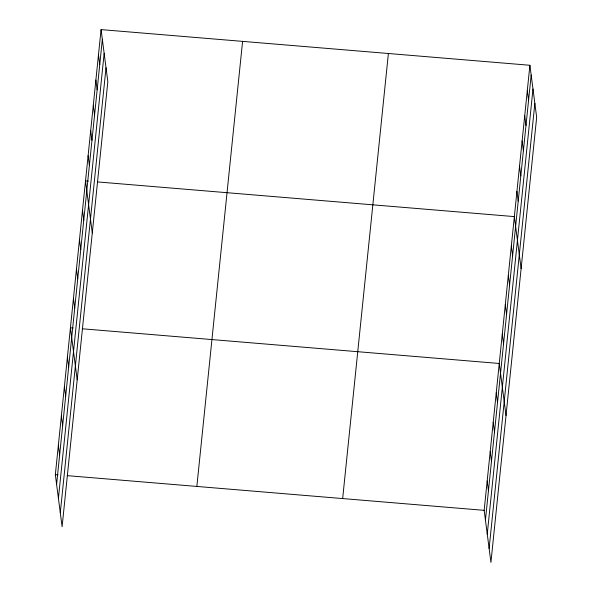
<?xml version="1.0" encoding="UTF-8"?>
<svg xmlns="http://www.w3.org/2000/svg" width="592" height="592" viewBox="0 0 592 592"><rect width="100%" height="100%" fill="white"/><g stroke="black" fill="none" stroke-linecap="round" stroke-linejoin="round"><path stroke-width="0.89" d="M101.069 29.6L107.833 81.659L62.101 526.725L55.337 474.666L101.069 29.6L529.899 65.275L536.663 117.334L490.931 562.4L484.167 510.341L529.899 65.275M56.603 484.434L102.342 39.368M58.416 498.39L104.155 53.324M60.288 512.768L106.02 67.703M196.847 486.439L242.587 41.373M342.657 498.568L388.389 53.502M485.44 520.109L531.172 75.043M487.253 534.065L532.985 89M489.118 548.444L534.85 103.378M88.26 181.152L85.522 180.923L92.285 232.982M97.391 181.907L514.352 216.598L521.115 268.657M73.164 328.02L70.426 327.798L77.189 379.849M82.295 328.782L499.263 363.473L506.019 415.525M55.337 474.666L58.075 474.895M67.207 475.65L484.167 510.341M527.309 90.495L528.582 100.27M524.719 115.714L525.992 125.489M522.129 140.94L523.395 150.708M519.539 166.16L520.805 175.928M516.942 191.379L518.215 201.147M511.333 245.976L512.605 255.744M508.313 275.347L509.586 285.115M505.294 304.725L506.567 314.493M502.282 334.095L503.548 343.863M496.244 392.844L497.509 402.612M493.225 422.222L494.49 431.99M490.206 451.592L491.471 461.36M487.186 480.97L488.459 490.738M98.479 54.819L99.745 64.595M95.889 80.038L97.155 89.814M93.299 105.258L94.565 115.033M90.702 130.484L91.975 140.252M88.112 155.703L89.385 165.471M82.503 210.293L83.768 220.069M79.483 239.671L80.756 249.439M76.464 269.042L77.737 278.817M73.445 298.42L74.718 308.188M67.407 357.168L68.679 366.936M64.395 386.546L65.66 396.314M61.376 415.917L62.641 425.685M58.356 445.295L59.622 455.063"/></g></svg>
